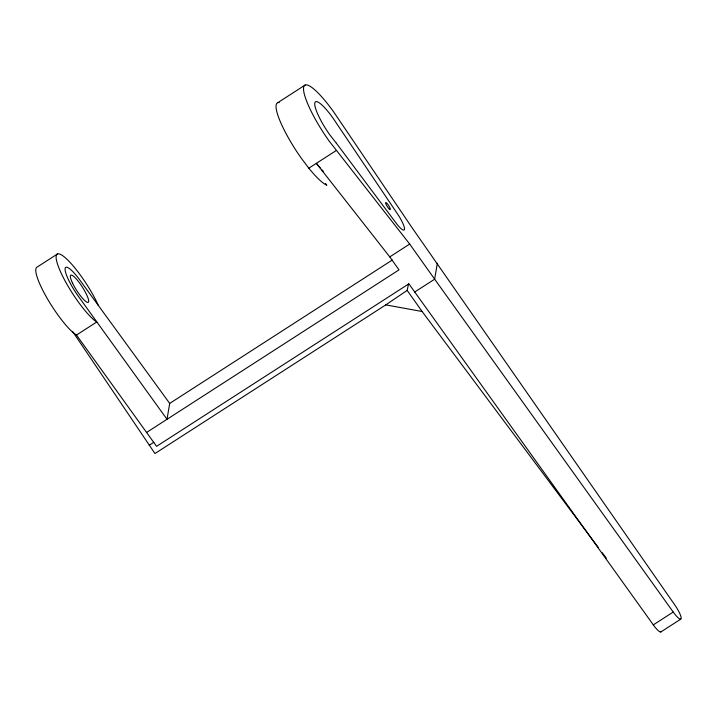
<?xml version="1.0" encoding="UTF-8"?>
<svg xmlns="http://www.w3.org/2000/svg" width="717" height="717" viewBox="0 0 717 717"><rect width="100%" height="100%" fill="white"/><g stroke="black" fill="none" stroke-linecap="round" stroke-linejoin="round"><path stroke-width="1.08" d="M169.705 403.411L167.007 419.302L78.261 296.166A25.418 5.198 57.2 0 1 65.122 268.508A25.418 5.198 57.2 0 1 80.761 281.324L169.705 403.411L392.298 260.029M437.334 263.273L434.654 279.182L673.227 612.04A12.87 2.635 57.2 0 0 681.15 618.529A12.87 2.635 57.2 0 0 674.5 604.521L412.374 228.158L333.853 112.175A49.132 10.047 57.2 0 0 303.623 87.402A49.132 10.047 57.2 0 0 329.004 140.864L409.694 244.067L434.654 279.182L414.731 292.007L408.905 283.807L156.575 446.341L76.495 335.045L74.218 333.548A41.201 8.425 57.2 0 1 45.754 295.87A41.201 8.425 57.2 0 1 37.167 267.047L57.512 253.952M72.605 331.451L154.962 453.538L385.8 304.886L407.166 290.403L408.556 283.86M277.739 102.71L305.2 85.018M279.2 102.576A49.132 10.047 57.2 0 0 301.543 158.547L308.821 168.181L336.282 150.498M76.495 335.045L96.84 321.951L94.563 320.445A41.201 8.425 57.2 0 1 61.59 274.064A41.201 8.425 57.2 0 1 64.458 257.045A41.201 8.425 57.2 0 1 97.431 303.425L98.22 305.29M320.607 168.361A49.132 10.047 57.2 0 1 316.367 163.324L389.77 256.892L409.694 244.067M146.671 432.405L399.002 269.87L389.77 256.892M149.145 445.293L153.85 442.264M414.731 292.007L653.312 624.865L673.227 612.04M660.823 631.982L680.738 619.156M385.8 304.886L422.125 311.51L598.247 547.367M325.509 183.48L326.827 185.246A49.132 10.047 57.2 0 1 308.821 168.181M602.262 552.753L606.286 558.131M407.166 290.403L422.125 311.51M323.313 171.327A49.132 10.047 57.2 0 1 321.978 169.893M661.235 631.354A12.87 2.635 57.2 0 1 653.312 624.865M389.474 209.23L388.955 208.737A4.123 0.842 57.2 0 1 386.624 205.456L386.176 204.587A4.123 0.842 57.2 0 1 386.463 202.884A4.123 0.842 57.2 0 1 389.761 207.527A4.123 0.842 57.2 0 1 389.474 209.23M336.318 143.149L329.981 135.101A29.406 6.014 57.2 0 1 314.79 103.105A29.406 6.014 57.2 0 1 332.876 117.929L396.429 212.331A15.604 3.191 57.2 0 1 404.487 229.306A15.604 3.191 57.2 0 1 394.888 221.436L336.318 143.149M72.39 282.794A16.159 3.307 57.2 0 0 88.083 302.413A16.159 3.307 57.2 0 0 78.045 281.028A16.159 3.307 57.2 0 0 72.39 282.794"/></g></svg>
